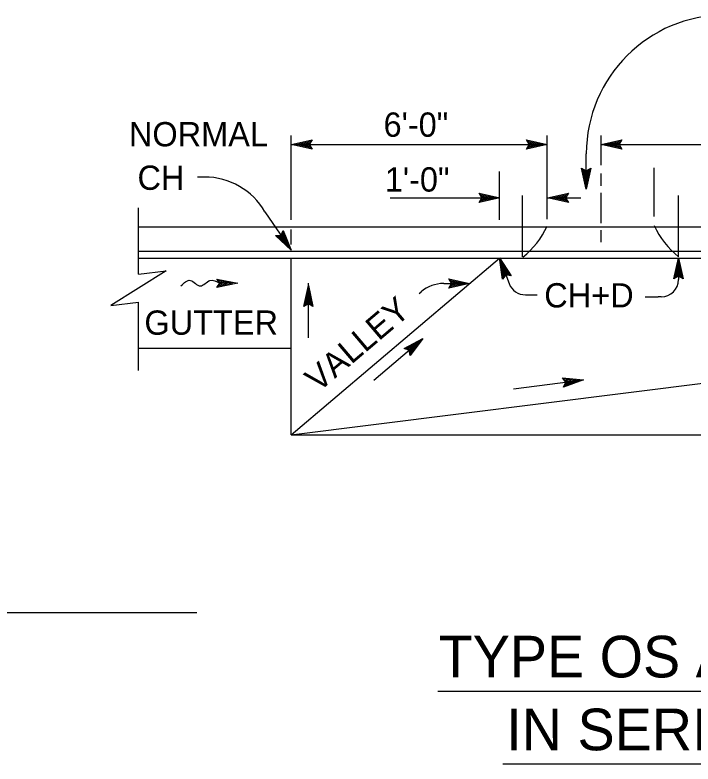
# Model space of a CAD drawing. Extents: x -894 to 866, y -476 to 714.
# Drawn here: x -406.1 to -210.8, y 182.5 to 398.4 of the extents above; entities that cross this region are included whole.
import ezdxf

# ---------------------------------------------------------------- set-up
doc = ezdxf.new("R2010")
doc.units = 0
for name, color, linetype in [('56 Stage 3 Anno', 7, 'Continuous'), ('57 Undefined', 7, 'Continuous'), ('60 Nongeo Data', 7, 'Continuous')]:
    doc.layers.add(name, color=color, linetype=linetype)

msp = doc.modelspace()

# ---------------------------------------------------------------- linework, layer by layer
at = {"layer": '56 Stage 3 Anno'}
for p, q in [((-326.4963, 339.4022), (-326.4963, 363.7321)), ((-252.7532, 339.5353), (-252.7532, 363.7321)), ((-237.2532, 363.7321), (-237.2532, 363.7321)), ((-237.2532, 355.1191), (-237.2532, 363.7321)), ((-326.4963, 361.0813), (-320.4964, 362.4116)), ((-326.4963, 340.3431), (-326.4963, 361.601)), ((-320.4964, 359.7415), (-326.4963, 361.0813)), ((-326.4963, 361.0813), (-326.4963, 361.0813)), ((-326.4963, 361.0813), (-279.1031, 361.0813)), ((-320.7129, 360.0974), (-325.1164, 361.0809)), ((-325.1054, 361.0848), (-320.7314, 362.0521)), ((-323.7337, 361.0793), (-320.9086, 361.7057)), ((-320.9467, 360.4569), (-323.7337, 361.0793)), ((-322.3523, 361.0781), (-321.1436, 361.3462)), ((-321.1231, 360.8037), (-322.3523, 361.0781)), ((-320.4964, 362.4116), (-321.2964, 361.0813)), ((-321.2964, 361.0813), (-320.4964, 359.7415)), ((-320.4964, 362.4116), (-320.4964, 362.4116)), ((-279.1031, 361.0813), (-252.7532, 361.0813)), ((-252.7532, 361.0813), (-258.7536, 359.7514)), ((-257.9532, 361.0813), (-258.7532, 362.4214)), ((-258.7532, 362.4214), (-258.7532, 362.4214)), ((-258.7532, 362.4214), (-252.7532, 361.0813)), ((-258.7532, 359.7514), (-257.9532, 361.0813)), ((-258.537, 362.0655), (-254.1331, 361.0821)), ((-254.1445, 361.0777), (-258.5185, 360.1104)), ((-255.5162, 361.0836), (-258.3414, 360.4573)), ((-258.3032, 361.7061), (-255.5162, 361.0836)), ((-258.1268, 361.3592), (-256.8977, 361.0844)), ((-256.8977, 361.0844), (-258.1063, 360.8167)), ((-252.7532, 361.0813), (-252.7532, 361.0813)), ((-237.2532, 361.0813), (-231.2532, 362.4116)), ((-237.2532, 361.0813), (-188.2982, 361.0813)), ((-231.2532, 359.7415), (-237.2532, 361.0813)), ((-237.2532, 361.0813), (-237.2532, 361.0813)), ((-231.4698, 360.0974), (-235.8737, 361.0809)), ((-235.8623, 361.0848), (-231.4883, 362.0521)), ((-234.4906, 361.0793), (-231.6654, 361.7057)), ((-231.7036, 360.4569), (-234.4906, 361.0793)), ((-233.1091, 361.0781), (-231.9005, 361.3462)), ((-231.88, 360.8037), (-233.1091, 361.0781)), ((-231.2532, 362.4116), (-232.0532, 361.0813)), ((-232.0532, 361.0813), (-231.2532, 359.7415)), ((-231.2532, 362.4116), (-231.2532, 362.4116)), ((-320.4964, 359.7415), (-320.4964, 359.7415)), ((-258.7532, 359.7514), (-258.7532, 359.7514)), ((-241.5115, 348.2667), (-241.5115, 358.3931)), ((-231.2532, 359.7415), (-231.2532, 359.7415)), ((-241.5115, 348.2667), (-242.8418, 354.2667)), ((-242.8418, 354.2667), (-241.5115, 353.4667)), ((-242.8414, 354.2667), (-242.8414, 354.2667)), ((-241.5115, 353.4667), (-240.1717, 354.2667)), ((-240.1717, 354.2667), (-241.5115, 348.2667)), ((-240.1717, 354.2667), (-240.1717, 354.2667)), ((-221.9194, 340.364), (-221.9194, 354.3419)), ((-266.4965, 339.3975), (-266.4965, 353.2994)), ((-241.515, 349.6577), (-242.4823, 354.0317)), ((-241.5095, 351.0293), (-242.1355, 353.8545)), ((-241.5083, 352.4108), (-241.7764, 353.6195)), ((-240.5276, 354.0502), (-241.5111, 349.6467)), ((-240.8871, 353.8163), (-241.5095, 351.0293)), ((-241.2339, 353.64), (-241.5083, 352.4108)), ((-237.2532, 349.2348), (-237.2532, 352.7652)), ((-351.4242, 351.7226), (-353.5223, 351.7226)), ((-241.5115, 348.2667), (-241.5115, 348.2667)), ((-298.0114, 345.7063), (-266.4, 345.7063)), ((-271.6, 345.7063), (-272.4, 347.046)), ((-272.4, 347.046), (-272.4, 347.046)), ((-272.4, 347.046), (-266.4, 345.7063)), ((-266.4, 345.7063), (-272.4, 344.376)), ((-272.4, 344.376), (-271.6, 345.7063)), ((-272.1835, 346.6901), (-267.7799, 345.7067)), ((-267.7909, 345.7027), (-272.1653, 344.7354)), ((-269.163, 345.7082), (-271.9878, 345.0819)), ((-271.9496, 346.3307), (-269.163, 345.7082)), ((-271.7736, 345.9838), (-270.5441, 345.7094)), ((-270.5441, 345.7094), (-271.7531, 345.4413)), ((-266.4, 345.7063), (-266.4, 345.7063)), ((-252.6567, 345.7063), (-246.6567, 347.0362)), ((-252.6567, 345.7063), (-243.0602, 345.7063)), ((-246.6567, 344.3661), (-252.6567, 345.7063)), ((-252.6567, 345.7063), (-252.6567, 345.7063)), ((-246.8733, 344.722), (-251.2768, 345.7055)), ((-251.2658, 345.7098), (-246.8914, 346.6767)), ((-249.8941, 345.7039), (-247.0689, 346.3303)), ((-247.1071, 345.0815), (-249.8941, 345.7039)), ((-248.5126, 345.7027), (-247.3036, 345.9708)), ((-247.2831, 345.4283), (-248.5126, 345.7027)), ((-246.6567, 347.0362), (-247.4567, 345.7063)), ((-247.4567, 345.7063), (-246.6567, 344.3661)), ((-246.6567, 347.0362), (-246.6567, 347.0362)), ((-237.2532, 338.4522), (-237.2532, 347.1754)), ((-272.4, 344.376), (-272.4, 344.376)), ((-246.6567, 344.3661), (-246.6567, 344.3661)), ((-334.1038, 341.7227), (-326.4896, 330.638)), ((-330.9833, 334.8305), (-329.4341, 334.9242)), ((-326.4896, 330.638), (-330.9833, 334.8305)), ((-330.9833, 334.8305), (-330.9833, 334.8305)), ((-327.2802, 331.7825), (-330.5542, 334.8404)), ((-328.0522, 332.9164), (-330.168, 334.8904)), ((-328.8337, 334.0557), (-329.7389, 334.9006)), ((-329.4341, 334.9242), (-328.7826, 336.3424)), ((-329.303, 335.2246), (-328.8337, 334.0557)), ((-329.1172, 335.566), (-328.0522, 332.9164)), ((-328.953, 335.9624), (-327.2707, 331.7758)), ((-328.7826, 336.3424), (-328.7826, 336.3424)), ((-328.7826, 336.3424), (-326.4896, 330.638)), ((-326.4963, 332.2341), (-326.4963, 336.5561)), ((-237.2532, 332.9699), (-237.2532, 336.4522)), ((-326.4896, 330.638), (-326.4896, 330.638)), ((-266.5181, 328.3896), (-263.7268, 321.0093)), ((-265.6488, 322.3034), (-266.5181, 328.3896)), ((-266.5181, 328.3896), (-266.5181, 328.3896)), ((-266.5181, 328.3896), (-263.1516, 323.2479)), ((-216.2596, 322.3861), (-214.9194, 328.3861)), ((-214.9194, 328.3861), (-214.9194, 322.1625)), ((-214.9194, 328.3861), (-214.9194, 328.3861)), ((-214.9194, 328.3861), (-213.5895, 322.3857)), ((-265.3925, 322.6321), (-266.0307, 327.0987)), ((-266.0228, 327.0896), (-263.5705, 323.3404)), ((-215.9036, 322.6026), (-214.9202, 327.0062)), ((-214.9159, 326.9951), (-213.9489, 322.6207)), ((-265.139, 322.9778), (-265.5429, 325.8046)), ((-265.5429, 325.8046), (-263.9575, 323.3837)), ((-264.8772, 323.2652), (-265.0551, 324.5125)), ((-265.0551, 324.5125), (-264.3768, 323.4762)), ((-215.5442, 322.8365), (-214.9218, 325.6231)), ((-215.1973, 323.0125), (-214.9225, 324.2416)), ((-214.9225, 324.2416), (-214.6548, 323.0329)), ((-214.9218, 325.6231), (-214.2954, 322.7979)), ((-280.3342, 321.044), (-281.1342, 322.3837)), ((-281.1342, 322.3837), (-281.1342, 322.3837)), ((-281.1342, 322.3837), (-275.1342, 321.044)), ((-280.9181, 322.0278), (-276.5142, 321.0444)), ((-264.6784, 323.5258), (-265.6488, 322.3034)), ((-265.6488, 322.3034), (-265.6488, 322.3034)), ((-263.1516, 323.2479), (-264.6784, 323.5258)), ((-263.1516, 323.2479), (-263.1516, 323.2479)), ((-214.9194, 323.1861), (-216.2596, 322.3861)), ((-216.2596, 322.3861), (-216.2596, 322.3861)), ((-213.5895, 322.3861), (-214.9194, 323.1861)), ((-213.5895, 322.3861), (-213.5895, 322.3861)), ((-322.8971, 314.4239), (-321.5574, 320.4239)), ((-321.5574, 320.4239), (-321.5574, 321.1542)), ((-321.5574, 305.4129), (-321.5574, 320.4239)), ((-321.5574, 320.4239), (-321.5574, 320.4239)), ((-321.5574, 320.4239), (-320.2275, 314.4239)), ((-282.5673, 321.044), (-275.1342, 321.044)), ((-275.1342, 321.044), (-281.1346, 319.7136)), ((-281.1342, 319.7136), (-280.3342, 321.044)), ((-281.1342, 319.714), (-281.1342, 319.714)), ((-276.5256, 321.0404), (-280.8996, 320.0731)), ((-277.8972, 321.0459), (-280.7224, 320.4199)), ((-280.6842, 321.6684), (-277.8972, 321.0459)), ((-280.5078, 321.3215), (-279.2787, 321.0471)), ((-279.2787, 321.0471), (-280.4874, 320.779)), ((-275.1342, 321.044), (-275.1342, 321.044)), ((-322.5416, 314.6404), (-321.5582, 319.044)), ((-322.1818, 314.8743), (-321.5593, 317.6609)), ((-321.5593, 317.6609), (-320.9334, 314.8361)), ((-321.5538, 319.0329), (-320.5865, 314.6585)), ((-289.6124, 318.1799), (-289.0437, 318.6633)), ((-259.05, 317.7782), (-256.8807, 317.7782)), ((-256.8807, 317.7782), (-255.6877, 317.7579)), ((-321.5574, 315.2239), (-322.8971, 314.4239)), ((-321.8353, 315.0503), (-321.5605, 316.2798)), ((-321.5605, 316.2798), (-321.2928, 315.0707)), ((-320.2275, 314.4239), (-321.5574, 315.2239)), ((-224.4918, 317.2259), (-220.7745, 317.1625)), ((-219.9194, 317.1625), (-220.7745, 317.1625)), ((-322.8971, 314.4239), (-322.8971, 314.4239)), ((-320.2275, 314.4239), (-320.2275, 314.4239)), ((-302.681, 293.2062), (-288.5618, 305.2074)), ((-294.0011, 302.3428), (-288.5618, 305.2074)), ((-288.5618, 305.2074), (-292.272, 300.3082)), ((-288.5618, 305.2074), (-288.5618, 305.2074)), ((-292.524, 301.8397), (-294.0011, 302.3428)), ((-294.0011, 302.3428), (-294.0011, 302.3428)), ((-293.6059, 302.2117), (-289.6133, 304.3145)), ((-293.1948, 302.0893), (-290.6681, 303.42)), ((-292.8358, 301.9389), (-291.7212, 302.5259)), ((-291.7212, 302.5259), (-292.4688, 301.5389)), ((-290.6681, 303.42), (-292.4153, 301.1129)), ((-289.6192, 304.3038), (-292.3255, 300.7342)), ((-292.272, 300.3082), (-292.524, 301.8397)), ((-292.272, 300.3082), (-292.272, 300.3082)), ((-247.4166, 292.6224), (-248.3784, 293.8515)), ((-248.3784, 293.8515), (-248.3784, 293.8515)), ((-248.3784, 293.8515), (-242.2575, 293.2739)), ((-262.4725, 290.7212), (-242.2575, 293.2739)), ((-248.1189, 293.5259), (-243.6268, 293.1019)), ((-242.2575, 293.2739), (-248.0437, 291.2027)), ((-248.0437, 291.2027), (-247.4166, 292.6224)), ((-243.6375, 293.0964), (-247.8559, 291.5885)), ((-247.8418, 293.1983), (-244.9989, 292.9298)), ((-244.9989, 292.9298), (-247.7233, 291.9546)), ((-247.6237, 292.8763), (-246.3697, 292.7582)), ((-246.3697, 292.7582), (-247.5355, 292.3409)), ((-242.2575, 293.2739), (-242.2575, 293.2739)), ((-248.0437, 291.2027), (-248.0437, 291.2027))]:
    msp.add_line(p, q, dxfattribs=at)
for centre, radius, start, end in [((-201.4836, 358.4309), 39.9999, 90, 180), ((-351.4244, 331.7229), 20, 30.000031, 90), ((-219.9195, 322.1626), 5, 270, 0), ((-282.5671, 311.0439), 10, 90, 130.364603), ((-259.0502, 322.7783), 5, 200.717556, 270.000464)]:
    msp.add_arc(centre, radius, start, end, dxfattribs=at)
at = {"layer": '57 Undefined'}
for p, q in [((-353.7322, 226.1005), (-806.0792, 226.1005)), ((-36.764, 203.4312), (-284.2287, 203.4312)), ((-55.0303, 182.5425), (-265.5275, 182.5425))]:
    msp.add_line(p, q, dxfattribs=at)
at = {"layer": '60 Nongeo Data'}
for p, q in [((-259.9193, 328.7365), (-259.9193, 346.4203)), ((-214.9194, 328.7365), (-214.9194, 346.4203)), ((-370.4963, 334.5483), (-370.4963, 342.8829)), ((-370.4963, 337.3861), (-15.997, 337.3861)), ((-370.4963, 323.6869), (-370.4963, 334.6868)), ((-370.4963, 330.3861), (-10.5422, 330.3861)), ((-370.4963, 328.3861), (-6.9029, 328.3861)), ((-326.4963, 277.3862), (-266.4965, 328.3861)), ((-326.4963, 277.3862), (-326.4963, 328.3861)), ((-347.9002, 322.3207), (-341.9002, 321.1207)), ((-347.1002, 321.1207), (-347.9002, 322.3207)), ((-347.6648, 321.968), (-343.4298, 321.1207)), ((-341.9002, 321.1207), (-347.9002, 319.9207)), ((-347.9002, 319.9207), (-347.1002, 321.1207)), ((-347.9002, 319.9207), (-347.9002, 319.9207)), ((-343.4298, 321.1207), (-347.651, 320.2766)), ((-347.4298, 321.6148), (-344.9593, 321.1207)), ((-344.9593, 321.1207), (-347.4215, 320.6286)), ((-347.1943, 321.2621), (-346.4888, 321.1207)), ((-346.4888, 321.1207), (-347.1727, 320.9841)), ((-347.1002, 321.1207), (-347.1002, 321.1207)), ((-341.9002, 321.1207), (-341.9002, 321.1207)), ((-370.4963, 304.6869), (-370.4963, 315.6869)), ((-370.4963, 296.0027), (-370.4963, 314.2727)), ((-326.4963, 277.3862), (-33.4969, 314.3861)), ((-370.4963, 302.3861), (-326.4963, 302.3861)), ((-326.4963, 277.3862), (-33.4969, 277.3862))]:
    msp.add_line(p, q, dxfattribs=at)
msp.add_lwpolyline([(-370.4963, 323.6869), (-362.4963, 324.6869), (-378.4962, 314.6869), (-370.4963, 315.6869)], dxfattribs=at)
for centre, radius, start, end in [((-276.0547, 348.5193), 25.7377, 309.298867, 334.869025), ((-199.0672, 348.3039), 25.1829, 204.844364, 230.987747)]:
    msp.add_arc(centre, radius, start, end, dxfattribs=at)
msp.add_spline([(-358.3002, 320.3207), (-355.5002, 321.9207), (-352.7002, 320.3207), (-349.9002, 321.9207), (-347.1002, 321.1207)], degree=3, dxfattribs=at)

# ---------------------------------------------------------------- texts
at = {"layer": '57 Undefined'}
for s, height, p in [('6\'-0"', 7, (-299.8952, 363.334)), ('NORMAL', 7, (-373.2459, 360.5687)), ('CH', 7, (-370.7809, 348.0321)), ('1\'-0"', 7, (-299.5399, 347.5238)), ('CH+D', 7, (-253.6028, 314.1336)), ('GUTTER', 7, (-368.7892, 306.2663)), ('TYPE OS AND OL INLETS', 12, (-284.0049, 207.5038)), ('IN SERIES ON GRADE', 12, (-264.5335, 186.5038))]:
    msp.add_text(s, height=height, dxfattribs=at).set_placement(p)
msp.add_text('VALLEY', height=7, rotation=40.364536, dxfattribs=at).set_placement((-318.7152, 289.4778))

doc.saveas('drawing.dxf')
